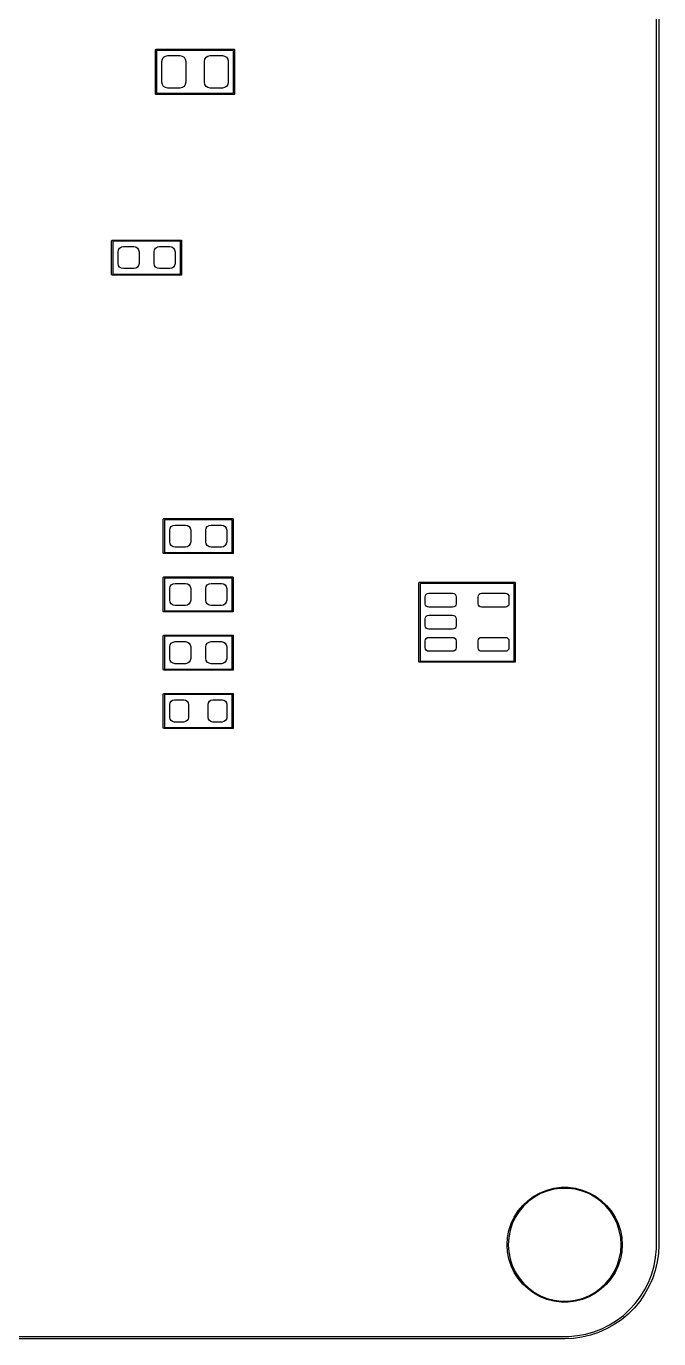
# Model space of a CAD drawing. Extents: x 98 to 200, y -149 to -46.
# Drawn here: x 172.9 to 200.2, y -148.5 to -92 of the extents above; entities that cross this region are included whole.
import ezdxf

# ---------------------------------------------------------------- set-up
doc = ezdxf.new("R2010")
doc.units = 0
doc.layers.add('BLACK', color=7, linetype='CONTINUOUS')

msp = doc.modelspace()

# ---------------------------------------------------------------- linework, layer by layer
at = {"layer": 'BLACK', "linetype": 'CONTINUOUS'}
for p, q in [((200.05, -144.48), (200.05, -50.48)), ((200.15, -50.48), (200.15, -144.48)), ((178.482, -93.03), (178.49, -93.0123)), ((178.482, -94.93), (178.482, -93.03)), ((178.49, -93.0123), (178.507, -93.005)), ((178.507, -93.005), (181.867, -93.005)), ((178.532, -93.055), (178.532, -94.905)), ((181.843, -93.055), (178.532, -93.055)), ((181.843, -94.905), (181.843, -93.055)), ((181.867, -93.005), (181.885, -93.0123)), ((181.885, -93.0123), (181.892, -93.03)), ((181.892, -93.03), (181.892, -94.93)), ((178.762, -93.53), (178.782, -93.4343)), ((178.762, -94.43), (178.762, -93.53)), ((178.782, -93.4343), (178.836, -93.3532)), ((178.836, -93.3532), (178.917, -93.299)), ((178.917, -93.299), (179.012, -93.28)), ((179.012, -93.28), (179.537, -93.28)), ((179.537, -93.28), (179.633, -93.299)), ((179.633, -93.299), (179.714, -93.3532)), ((179.714, -93.3532), (179.768, -93.4343)), ((179.768, -93.4343), (179.787, -93.53)), ((179.787, -93.53), (179.787, -94.43)), ((180.588, -93.53), (180.607, -93.4343)), ((180.588, -94.43), (180.588, -93.53)), ((180.607, -93.4343), (180.661, -93.3532)), ((180.661, -93.3532), (180.742, -93.299)), ((180.742, -93.299), (180.838, -93.28)), ((180.838, -93.28), (181.362, -93.28)), ((181.362, -93.28), (181.458, -93.299)), ((181.458, -93.299), (181.539, -93.3532)), ((181.539, -93.3532), (181.593, -93.4343)), ((181.593, -93.4343), (181.612, -93.53)), ((181.612, -93.53), (181.612, -94.43)), ((178.49, -94.9477), (178.482, -94.93)), ((178.532, -94.905), (181.843, -94.905)), ((178.782, -94.5257), (178.762, -94.43)), ((178.836, -94.6068), (178.782, -94.5257)), ((178.917, -94.661), (178.836, -94.6068)), ((179.012, -94.68), (178.917, -94.661)), ((179.537, -94.68), (179.012, -94.68)), ((179.633, -94.661), (179.537, -94.68)), ((179.714, -94.6068), (179.633, -94.661)), ((179.768, -94.5257), (179.714, -94.6068)), ((179.787, -94.43), (179.768, -94.5257)), ((180.607, -94.5257), (180.588, -94.43)), ((180.661, -94.6068), (180.607, -94.5257)), ((180.742, -94.661), (180.661, -94.6068)), ((180.838, -94.68), (180.742, -94.661)), ((181.362, -94.68), (180.838, -94.68)), ((181.458, -94.661), (181.362, -94.68)), ((181.539, -94.6068), (181.458, -94.661)), ((181.593, -94.5257), (181.539, -94.6068)), ((181.612, -94.43), (181.593, -94.5257)), ((181.892, -94.93), (181.885, -94.9477)), ((178.507, -94.955), (178.49, -94.9477)), ((181.867, -94.955), (178.507, -94.955)), ((181.885, -94.9477), (181.867, -94.955)), ((176.595, -101.25), (176.602, -101.232)), ((176.595, -102.71), (176.595, -101.25)), ((176.602, -101.232), (176.62, -101.225)), ((176.62, -101.225), (179.58, -101.225)), ((176.645, -101.275), (176.645, -102.685)), ((179.555, -101.275), (176.645, -101.275)), ((176.875, -101.73), (176.892, -101.644)), ((176.892, -101.644), (176.941, -101.571)), ((176.941, -101.571), (177.014, -101.522)), ((177.014, -101.522), (177.1, -101.505)), ((177.1, -101.505), (177.55, -101.505)), ((177.55, -101.505), (177.636, -101.522)), ((177.636, -101.522), (177.709, -101.571)), ((177.709, -101.571), (177.758, -101.644)), ((177.758, -101.644), (177.775, -101.73)), ((178.425, -101.73), (178.442, -101.644)), ((178.442, -101.644), (178.491, -101.571)), ((178.491, -101.571), (178.564, -101.522)), ((178.564, -101.522), (178.65, -101.505)), ((178.65, -101.505), (179.1, -101.505)), ((179.1, -101.505), (179.186, -101.522)), ((179.186, -101.522), (179.259, -101.571)), ((179.259, -101.571), (179.308, -101.644)), ((179.308, -101.644), (179.325, -101.73)), ((179.555, -102.685), (179.555, -101.275)), ((179.58, -101.225), (179.598, -101.232)), ((179.598, -101.232), (179.605, -101.25)), ((179.605, -101.25), (179.605, -102.71)), ((176.875, -102.23), (176.875, -101.73)), ((176.892, -102.316), (176.875, -102.23)), ((177.775, -102.23), (177.758, -102.316)), ((177.775, -101.73), (177.775, -102.23)), ((178.425, -102.23), (178.425, -101.73)), ((178.442, -102.316), (178.425, -102.23)), ((179.325, -102.23), (179.308, -102.316)), ((179.325, -101.73), (179.325, -102.23)), ((176.602, -102.728), (176.595, -102.71)), ((176.62, -102.735), (176.602, -102.728)), ((179.58, -102.735), (176.62, -102.735)), ((176.645, -102.685), (179.555, -102.685)), ((176.941, -102.389), (176.892, -102.316)), ((177.014, -102.438), (176.941, -102.389)), ((177.1, -102.455), (177.014, -102.438)), ((177.55, -102.455), (177.1, -102.455)), ((177.636, -102.438), (177.55, -102.455)), ((177.709, -102.389), (177.636, -102.438)), ((177.758, -102.316), (177.709, -102.389)), ((178.491, -102.389), (178.442, -102.316)), ((178.564, -102.438), (178.491, -102.389)), ((178.65, -102.455), (178.564, -102.438)), ((179.1, -102.455), (178.65, -102.455)), ((179.186, -102.438), (179.1, -102.455)), ((179.259, -102.389), (179.186, -102.438)), ((179.308, -102.316), (179.259, -102.389)), ((179.598, -102.728), (179.58, -102.735)), ((179.605, -102.71), (179.598, -102.728)), ((178.82, -113.24), (178.827, -113.222)), ((178.82, -114.7), (178.82, -113.24)), ((178.827, -113.222), (178.845, -113.215)), ((178.845, -113.215), (181.805, -113.215)), ((178.87, -113.265), (178.87, -114.675)), ((181.78, -113.265), (178.87, -113.265)), ((179.117, -113.634), (179.166, -113.561)), ((179.166, -113.561), (179.239, -113.512)), ((179.239, -113.512), (179.325, -113.495)), ((179.325, -113.495), (179.775, -113.495)), ((179.775, -113.495), (179.861, -113.512)), ((179.861, -113.512), (179.934, -113.561)), ((179.934, -113.561), (179.983, -113.634)), ((180.667, -113.634), (180.716, -113.561)), ((180.716, -113.561), (180.789, -113.512)), ((180.789, -113.512), (180.875, -113.495)), ((180.875, -113.495), (181.325, -113.495)), ((181.325, -113.495), (181.411, -113.512)), ((181.411, -113.512), (181.484, -113.561)), ((181.484, -113.561), (181.533, -113.634)), ((181.78, -114.675), (181.78, -113.265)), ((181.805, -113.215), (181.823, -113.222)), ((181.823, -113.222), (181.83, -113.24)), ((181.83, -113.24), (181.83, -114.7)), ((179.1, -113.72), (179.117, -113.634)), ((179.1, -114.22), (179.1, -113.72)), ((179.983, -113.634), (180, -113.72)), ((180, -113.72), (180, -114.22)), ((180.65, -113.72), (180.667, -113.634)), ((180.65, -114.22), (180.65, -113.72)), ((181.533, -113.634), (181.55, -113.72)), ((181.55, -113.72), (181.55, -114.22)), ((178.827, -114.718), (178.82, -114.7)), ((178.845, -114.725), (178.827, -114.718)), ((178.87, -114.675), (181.78, -114.675)), ((179.117, -114.306), (179.1, -114.22)), ((179.166, -114.379), (179.117, -114.306)), ((179.239, -114.428), (179.166, -114.379)), ((179.325, -114.445), (179.239, -114.428)), ((179.775, -114.445), (179.325, -114.445)), ((179.861, -114.428), (179.775, -114.445)), ((179.934, -114.379), (179.861, -114.428)), ((179.983, -114.306), (179.934, -114.379)), ((180, -114.22), (179.983, -114.306)), ((180.667, -114.306), (180.65, -114.22)), ((180.716, -114.379), (180.667, -114.306)), ((180.789, -114.428), (180.716, -114.379)), ((180.875, -114.445), (180.789, -114.428)), ((181.325, -114.445), (180.875, -114.445)), ((181.411, -114.428), (181.325, -114.445)), ((181.484, -114.379), (181.411, -114.428)), ((181.533, -114.306), (181.484, -114.379)), ((181.55, -114.22), (181.533, -114.306)), ((181.823, -114.718), (181.805, -114.725)), ((181.83, -114.7), (181.823, -114.718)), ((181.805, -114.725), (178.845, -114.725)), ((178.82, -115.75), (178.827, -115.732)), ((178.82, -117.21), (178.82, -115.75)), ((178.827, -115.732), (178.845, -115.725)), ((178.845, -115.725), (181.805, -115.725)), ((178.87, -115.775), (178.87, -117.185)), ((181.78, -115.775), (178.87, -115.775)), ((181.78, -117.185), (181.78, -115.775)), ((181.805, -115.725), (181.823, -115.732)), ((181.823, -115.732), (181.83, -115.75)), ((181.83, -115.75), (181.83, -117.21)), ((179.1, -116.23), (179.117, -116.144)), ((179.1, -116.73), (179.1, -116.23)), ((179.117, -116.144), (179.166, -116.071)), ((179.166, -116.071), (179.239, -116.022)), ((179.239, -116.022), (179.325, -116.005)), ((179.325, -116.005), (179.775, -116.005)), ((179.775, -116.005), (179.861, -116.022)), ((179.861, -116.022), (179.934, -116.071)), ((179.934, -116.071), (179.983, -116.144)), ((179.983, -116.144), (180, -116.23)), ((180, -116.23), (180, -116.73)), ((180.65, -116.23), (180.667, -116.144)), ((180.65, -116.73), (180.65, -116.23)), ((180.667, -116.144), (180.716, -116.071)), ((180.716, -116.071), (180.789, -116.022)), ((180.789, -116.022), (180.875, -116.005)), ((180.875, -116.005), (181.325, -116.005)), ((181.325, -116.005), (181.411, -116.022)), ((181.411, -116.022), (181.484, -116.071)), ((181.484, -116.071), (181.533, -116.144)), ((181.533, -116.144), (181.55, -116.23)), ((181.55, -116.23), (181.55, -116.73)), ((189.825, -115.98), (189.832, -115.962)), ((189.825, -119.38), (189.825, -115.98)), ((189.832, -115.962), (189.85, -115.955)), ((189.85, -115.955), (193.95, -115.955)), ((189.875, -116.005), (189.875, -119.355)), ((193.925, -116.005), (189.875, -116.005)), ((193.925, -119.355), (193.925, -116.005)), ((193.95, -115.955), (193.968, -115.962)), ((193.968, -115.962), (193.975, -115.98)), ((193.975, -115.98), (193.975, -119.38)), ((179.117, -116.816), (179.1, -116.73)), ((179.166, -116.889), (179.117, -116.816)), ((179.239, -116.938), (179.166, -116.889)), ((179.325, -116.955), (179.239, -116.938)), ((179.775, -116.955), (179.325, -116.955)), ((179.861, -116.938), (179.775, -116.955)), ((179.934, -116.889), (179.861, -116.938)), ((179.983, -116.816), (179.934, -116.889)), ((180, -116.73), (179.983, -116.816)), ((180.667, -116.816), (180.65, -116.73)), ((180.716, -116.889), (180.667, -116.816)), ((180.789, -116.938), (180.716, -116.889)), ((180.875, -116.955), (180.789, -116.938)), ((181.325, -116.955), (180.875, -116.955)), ((181.411, -116.938), (181.325, -116.955)), ((181.484, -116.889), (181.411, -116.938)), ((181.533, -116.816), (181.484, -116.889)), ((181.55, -116.73), (181.533, -116.816)), ((190.1, -116.58), (190.111, -116.523)), ((190.1, -116.88), (190.1, -116.58)), ((190.111, -116.937), (190.1, -116.88)), ((190.111, -116.523), (190.144, -116.474)), ((190.144, -116.986), (190.111, -116.937)), ((190.144, -116.474), (190.193, -116.441)), ((190.193, -116.441), (190.25, -116.43)), ((190.25, -116.43), (191.275, -116.43)), ((191.275, -116.43), (191.332, -116.441)), ((191.332, -116.441), (191.381, -116.474)), ((191.381, -116.474), (191.414, -116.523)), ((191.414, -116.937), (191.381, -116.986)), ((191.414, -116.523), (191.425, -116.58)), ((191.425, -116.88), (191.414, -116.937)), ((191.425, -116.58), (191.425, -116.88)), ((192.375, -116.58), (192.386, -116.523)), ((192.375, -116.88), (192.375, -116.58)), ((192.386, -116.937), (192.375, -116.88)), ((192.386, -116.523), (192.419, -116.474)), ((192.419, -116.986), (192.386, -116.937)), ((192.419, -116.474), (192.468, -116.441)), ((192.468, -116.441), (192.525, -116.43)), ((192.525, -116.43), (193.55, -116.43)), ((193.55, -116.43), (193.607, -116.441)), ((193.607, -116.441), (193.656, -116.474)), ((193.656, -116.474), (193.689, -116.523)), ((193.689, -116.937), (193.656, -116.986)), ((193.689, -116.523), (193.7, -116.58)), ((193.7, -116.88), (193.689, -116.937)), ((193.7, -116.58), (193.7, -116.88)), ((178.827, -117.228), (178.82, -117.21)), ((178.845, -117.235), (178.827, -117.228)), ((181.805, -117.235), (178.845, -117.235)), ((178.87, -117.185), (181.78, -117.185)), ((181.823, -117.228), (181.805, -117.235)), ((181.83, -117.21), (181.823, -117.228)), ((190.1, -117.53), (190.111, -117.473)), ((190.1, -117.83), (190.1, -117.53)), ((190.111, -117.473), (190.144, -117.424)), ((190.193, -117.019), (190.144, -116.986)), ((190.144, -117.424), (190.193, -117.391)), ((190.25, -117.03), (190.193, -117.019)), ((190.193, -117.391), (190.25, -117.38)), ((191.275, -117.03), (190.25, -117.03)), ((190.25, -117.38), (191.275, -117.38)), ((191.332, -117.019), (191.275, -117.03)), ((191.275, -117.38), (191.332, -117.391)), ((191.381, -116.986), (191.332, -117.019)), ((191.332, -117.391), (191.381, -117.424)), ((191.381, -117.424), (191.414, -117.473)), ((191.414, -117.473), (191.425, -117.53)), ((191.425, -117.53), (191.425, -117.83)), ((192.468, -117.019), (192.419, -116.986)), ((192.525, -117.03), (192.468, -117.019)), ((193.55, -117.03), (192.525, -117.03)), ((193.607, -117.019), (193.55, -117.03)), ((193.656, -116.986), (193.607, -117.019)), ((190.111, -117.887), (190.1, -117.83)), ((190.144, -117.936), (190.111, -117.887)), ((190.193, -117.969), (190.144, -117.936)), ((190.25, -117.98), (190.193, -117.969)), ((191.275, -117.98), (190.25, -117.98)), ((191.332, -117.969), (191.275, -117.98)), ((191.381, -117.936), (191.332, -117.969)), ((191.414, -117.887), (191.381, -117.936)), ((191.425, -117.83), (191.414, -117.887)), ((178.82, -118.26), (178.827, -118.242)), ((178.82, -119.72), (178.82, -118.26)), ((178.827, -118.242), (178.845, -118.235)), ((178.845, -118.235), (181.805, -118.235)), ((178.87, -118.285), (178.87, -119.695)), ((181.78, -118.285), (178.87, -118.285)), ((179.1, -118.74), (179.117, -118.654)), ((179.117, -118.654), (179.166, -118.581)), ((179.166, -118.581), (179.239, -118.532)), ((179.239, -118.532), (179.325, -118.515)), ((179.325, -118.515), (179.775, -118.515)), ((179.775, -118.515), (179.861, -118.532)), ((179.861, -118.532), (179.934, -118.581)), ((179.934, -118.581), (179.983, -118.654)), ((179.983, -118.654), (180, -118.74)), ((180.65, -118.74), (180.667, -118.654)), ((180.667, -118.654), (180.716, -118.581)), ((180.716, -118.581), (180.789, -118.532)), ((180.789, -118.532), (180.875, -118.515)), ((180.875, -118.515), (181.325, -118.515)), ((181.325, -118.515), (181.411, -118.532)), ((181.411, -118.532), (181.484, -118.581)), ((181.484, -118.581), (181.533, -118.654)), ((181.533, -118.654), (181.55, -118.74)), ((181.78, -119.695), (181.78, -118.285)), ((181.805, -118.235), (181.823, -118.242)), ((181.823, -118.242), (181.83, -118.26)), ((181.83, -118.26), (181.83, -119.72)), ((190.1, -118.48), (190.111, -118.423)), ((190.1, -118.78), (190.1, -118.48)), ((190.111, -118.423), (190.144, -118.374)), ((190.144, -118.374), (190.193, -118.341)), ((190.193, -118.341), (190.25, -118.33)), ((190.25, -118.33), (191.275, -118.33)), ((191.275, -118.33), (191.332, -118.341)), ((191.332, -118.341), (191.381, -118.374)), ((191.381, -118.374), (191.414, -118.423)), ((191.414, -118.423), (191.425, -118.48)), ((191.425, -118.48), (191.425, -118.78)), ((192.375, -118.48), (192.386, -118.423)), ((192.375, -118.78), (192.375, -118.48)), ((192.386, -118.423), (192.419, -118.374)), ((192.419, -118.374), (192.468, -118.341)), ((192.468, -118.341), (192.525, -118.33)), ((192.525, -118.33), (193.55, -118.33)), ((193.55, -118.33), (193.607, -118.341)), ((193.607, -118.341), (193.656, -118.374)), ((193.656, -118.374), (193.689, -118.423)), ((193.689, -118.423), (193.7, -118.48)), ((193.7, -118.48), (193.7, -118.78)), ((179.1, -119.24), (179.1, -118.74)), ((179.117, -119.326), (179.1, -119.24)), ((180, -119.24), (179.983, -119.326)), ((180, -118.74), (180, -119.24)), ((180.65, -119.24), (180.65, -118.74)), ((180.667, -119.326), (180.65, -119.24)), ((181.55, -119.24), (181.533, -119.326)), ((181.55, -118.74), (181.55, -119.24)), ((190.111, -118.837), (190.1, -118.78)), ((190.144, -118.886), (190.111, -118.837)), ((190.193, -118.919), (190.144, -118.886)), ((190.25, -118.93), (190.193, -118.919)), ((191.275, -118.93), (190.25, -118.93)), ((191.332, -118.919), (191.275, -118.93)), ((191.381, -118.886), (191.332, -118.919)), ((191.414, -118.837), (191.381, -118.886)), ((191.425, -118.78), (191.414, -118.837)), ((192.386, -118.837), (192.375, -118.78)), ((192.419, -118.886), (192.386, -118.837)), ((192.468, -118.919), (192.419, -118.886)), ((192.525, -118.93), (192.468, -118.919)), ((193.55, -118.93), (192.525, -118.93)), ((193.607, -118.919), (193.55, -118.93)), ((193.656, -118.886), (193.607, -118.919)), ((193.689, -118.837), (193.656, -118.886)), ((193.7, -118.78), (193.689, -118.837)), ((178.827, -119.738), (178.82, -119.72)), ((178.845, -119.745), (178.827, -119.738)), ((181.805, -119.745), (178.845, -119.745)), ((178.87, -119.695), (181.78, -119.695)), ((179.166, -119.399), (179.117, -119.326)), ((179.239, -119.448), (179.166, -119.399)), ((179.325, -119.465), (179.239, -119.448)), ((179.775, -119.465), (179.325, -119.465)), ((179.861, -119.448), (179.775, -119.465)), ((179.934, -119.399), (179.861, -119.448)), ((179.983, -119.326), (179.934, -119.399)), ((180.716, -119.399), (180.667, -119.326)), ((180.789, -119.448), (180.716, -119.399)), ((180.875, -119.465), (180.789, -119.448)), ((181.325, -119.465), (180.875, -119.465)), ((181.411, -119.448), (181.325, -119.465)), ((181.484, -119.399), (181.411, -119.448)), ((181.533, -119.326), (181.484, -119.399)), ((181.823, -119.738), (181.805, -119.745)), ((181.83, -119.72), (181.823, -119.738)), ((189.832, -119.398), (189.825, -119.38)), ((189.85, -119.405), (189.832, -119.398)), ((193.95, -119.405), (189.85, -119.405)), ((189.875, -119.355), (193.925, -119.355)), ((193.968, -119.398), (193.95, -119.405)), ((193.975, -119.38), (193.968, -119.398)), ((178.82, -120.77), (178.827, -120.752)), ((178.82, -122.23), (178.82, -120.77)), ((178.827, -120.752), (178.845, -120.745)), ((178.845, -120.745), (181.805, -120.745)), ((178.87, -120.795), (178.87, -122.205)), ((181.78, -120.795), (178.87, -120.795)), ((181.78, -122.205), (181.78, -120.795)), ((181.805, -120.745), (181.823, -120.752)), ((181.823, -120.752), (181.83, -120.77)), ((181.83, -120.77), (181.83, -122.23)), ((179.1, -121.225), (179.115, -121.148)), ((179.1, -121.775), (179.1, -121.225)), ((179.115, -121.148), (179.159, -121.084)), ((179.159, -121.084), (179.223, -121.04)), ((179.223, -121.04), (179.3, -121.025)), ((179.3, -121.025), (179.7, -121.025)), ((179.7, -121.025), (179.777, -121.04)), ((179.777, -121.04), (179.841, -121.084)), ((179.841, -121.084), (179.885, -121.148)), ((179.885, -121.148), (179.9, -121.225)), ((179.9, -121.225), (179.9, -121.775)), ((180.75, -121.225), (180.765, -121.148)), ((180.75, -121.775), (180.75, -121.225)), ((180.765, -121.148), (180.809, -121.084)), ((180.809, -121.084), (180.873, -121.04)), ((180.873, -121.04), (180.95, -121.025)), ((180.95, -121.025), (181.35, -121.025)), ((181.35, -121.025), (181.427, -121.04)), ((181.427, -121.04), (181.491, -121.084)), ((181.491, -121.084), (181.535, -121.148)), ((181.535, -121.148), (181.55, -121.225)), ((181.55, -121.225), (181.55, -121.775)), ((179.115, -121.852), (179.1, -121.775)), ((179.159, -121.916), (179.115, -121.852)), ((179.223, -121.96), (179.159, -121.916)), ((179.3, -121.975), (179.223, -121.96)), ((179.7, -121.975), (179.3, -121.975)), ((179.777, -121.96), (179.7, -121.975)), ((179.841, -121.916), (179.777, -121.96)), ((179.885, -121.852), (179.841, -121.916)), ((179.9, -121.775), (179.885, -121.852)), ((180.765, -121.852), (180.75, -121.775)), ((180.809, -121.916), (180.765, -121.852)), ((180.873, -121.96), (180.809, -121.916)), ((180.95, -121.975), (180.873, -121.96)), ((181.35, -121.975), (180.95, -121.975)), ((181.427, -121.96), (181.35, -121.975)), ((181.491, -121.916), (181.427, -121.96)), ((181.535, -121.852), (181.491, -121.916)), ((181.55, -121.775), (181.535, -121.852)), ((178.827, -122.248), (178.82, -122.23)), ((178.845, -122.255), (178.827, -122.248)), ((181.805, -122.255), (178.845, -122.255)), ((178.87, -122.205), (181.78, -122.205)), ((181.823, -122.248), (181.805, -122.255)), ((181.83, -122.23), (181.823, -122.248)), ((194.522, -142.573), (194.774, -142.39)), ((194.774, -142.39), (195.046, -142.241)), ((195.065, -142.281), (194.798, -142.428)), ((195.046, -142.241), (195.335, -142.126)), ((195.349, -142.169), (195.065, -142.281)), ((195.335, -142.126), (195.636, -142.049)), ((195.645, -142.093), (195.349, -142.169)), ((195.636, -142.049), (195.945, -142.01)), ((195.947, -142.055), (195.645, -142.093)), ((195.945, -142.01), (196.255, -142.01)), ((196.253, -142.055), (195.947, -142.055)), ((196.555, -142.093), (196.253, -142.055)), ((196.255, -142.01), (196.564, -142.049)), ((196.851, -142.169), (196.555, -142.093)), ((196.564, -142.049), (196.865, -142.126)), ((197.135, -142.281), (196.851, -142.169)), ((196.865, -142.126), (197.154, -142.241)), ((197.402, -142.428), (197.135, -142.281)), ((197.154, -142.241), (197.426, -142.39)), ((197.426, -142.39), (197.678, -142.573)), ((194.098, -143.025), (194.296, -142.786)), ((194.329, -142.817), (194.134, -143.052)), ((194.296, -142.786), (194.522, -142.573)), ((194.551, -142.608), (194.329, -142.817)), ((194.798, -142.428), (194.551, -142.608)), ((197.649, -142.608), (197.402, -142.428)), ((197.871, -142.817), (197.649, -142.608)), ((197.678, -142.573), (197.904, -142.786)), ((198.066, -143.052), (197.871, -142.817)), ((197.904, -142.786), (198.102, -143.025)), ((193.799, -143.569), (193.931, -143.288)), ((193.971, -143.309), (193.841, -143.586)), ((193.931, -143.288), (194.098, -143.025)), ((194.134, -143.052), (193.971, -143.309)), ((198.229, -143.309), (198.066, -143.052)), ((198.102, -143.025), (198.269, -143.288)), ((198.359, -143.586), (198.229, -143.309)), ((198.269, -143.288), (198.401, -143.569)), ((193.645, -144.17), (193.703, -143.864)), ((193.747, -143.876), (193.689, -144.175)), ((193.703, -143.864), (193.799, -143.569)), ((193.841, -143.586), (193.747, -143.876)), ((198.453, -143.876), (198.359, -143.586)), ((198.401, -143.569), (198.497, -143.864)), ((198.511, -144.175), (198.453, -143.876)), ((198.497, -143.864), (198.555, -144.17)), ((193.625, -144.48), (193.645, -144.17)), ((193.645, -144.79), (193.625, -144.48)), ((193.689, -144.175), (193.67, -144.48)), ((193.67, -144.48), (193.689, -144.785)), ((198.53, -144.48), (198.511, -144.175)), ((198.511, -144.785), (198.53, -144.48)), ((198.555, -144.17), (198.575, -144.48)), ((198.575, -144.48), (198.555, -144.79)), ((200.016, -145.026), (200.05, -144.663)), ((200.05, -144.663), (200.05, -144.48)), ((200.15, -144.48), (200.133, -144.854)), ((193.703, -145.096), (193.645, -144.79)), ((193.689, -144.785), (193.747, -145.084)), ((193.799, -145.391), (193.703, -145.096)), ((193.747, -145.084), (193.841, -145.374)), ((198.359, -145.374), (198.453, -145.084)), ((198.497, -145.096), (198.401, -145.391)), ((198.453, -145.084), (198.511, -144.785)), ((198.555, -144.79), (198.497, -145.096)), ((199.949, -145.385), (200.016, -145.026)), ((200.081, -145.224), (199.995, -145.588)), ((200.133, -144.854), (200.081, -145.224)), ((193.931, -145.672), (193.799, -145.391)), ((193.841, -145.374), (193.971, -145.651)), ((194.098, -145.935), (193.931, -145.672)), ((193.971, -145.651), (194.134, -145.908)), ((198.066, -145.908), (198.229, -145.651)), ((198.269, -145.672), (198.102, -145.935)), ((198.229, -145.651), (198.359, -145.374)), ((198.401, -145.391), (198.269, -145.672)), ((199.717, -146.077), (199.849, -145.737)), ((199.849, -145.737), (199.949, -145.385)), ((199.995, -145.588), (199.877, -145.943)), ((194.296, -146.174), (194.098, -145.935)), ((194.134, -145.908), (194.329, -146.143)), ((194.522, -146.387), (194.296, -146.174)), ((194.329, -146.143), (194.551, -146.352)), ((194.551, -146.352), (194.798, -146.532)), ((197.402, -146.532), (197.649, -146.352)), ((197.649, -146.352), (197.871, -146.143)), ((197.904, -146.174), (197.678, -146.387)), ((197.871, -146.143), (198.066, -145.908)), ((198.102, -145.935), (197.904, -146.174)), ((199.725, -146.285), (199.543, -146.612)), ((199.554, -146.404), (199.717, -146.077)), ((199.877, -145.943), (199.725, -146.285)), ((194.774, -146.57), (194.522, -146.387)), ((195.046, -146.719), (194.774, -146.57)), ((194.798, -146.532), (195.065, -146.679)), ((195.335, -146.834), (195.046, -146.719)), ((195.065, -146.679), (195.349, -146.791)), ((195.636, -146.911), (195.335, -146.834)), ((195.349, -146.791), (195.645, -146.867)), ((195.945, -146.95), (195.636, -146.911)), ((195.645, -146.867), (195.947, -146.905)), ((195.947, -146.905), (196.253, -146.905)), ((196.253, -146.905), (196.555, -146.867)), ((196.564, -146.911), (196.255, -146.95)), ((196.555, -146.867), (196.851, -146.791)), ((196.865, -146.834), (196.564, -146.911)), ((196.851, -146.791), (197.135, -146.679)), ((197.154, -146.719), (196.865, -146.834)), ((197.135, -146.679), (197.402, -146.532)), ((197.426, -146.57), (197.154, -146.719)), ((197.678, -146.387), (197.426, -146.57)), ((199.332, -146.921), (199.093, -147.208)), ((199.142, -147.006), (199.362, -146.715)), ((199.543, -146.612), (199.332, -146.921)), ((199.362, -146.715), (199.554, -146.404)), ((196.255, -146.95), (195.945, -146.95)), ((198.828, -147.473), (198.541, -147.712)), ((198.626, -147.522), (198.896, -147.276)), ((199.093, -147.208), (198.828, -147.473)), ((198.896, -147.276), (199.142, -147.006)), ((197.697, -148.097), (198.024, -147.934)), ((198.232, -147.923), (197.905, -148.105)), ((198.024, -147.934), (198.335, -147.742)), ((198.541, -147.712), (198.232, -147.923)), ((198.335, -147.742), (198.626, -147.522)), ((102.1, -148.43), (196.1, -148.43)), ((196.1, -148.53), (102.1, -148.53)), ((196.1, -148.43), (196.283, -148.43)), ((196.474, -148.513), (196.1, -148.53)), ((196.283, -148.43), (196.646, -148.396)), ((196.844, -148.461), (196.474, -148.513)), ((196.646, -148.396), (197.005, -148.329)), ((197.208, -148.375), (196.844, -148.461)), ((197.005, -148.329), (197.357, -148.229)), ((197.563, -148.257), (197.208, -148.375)), ((197.357, -148.229), (197.697, -148.097)), ((197.905, -148.105), (197.563, -148.257))]:
    msp.add_line(p, q, dxfattribs=at)

doc.saveas('drawing.dxf')
